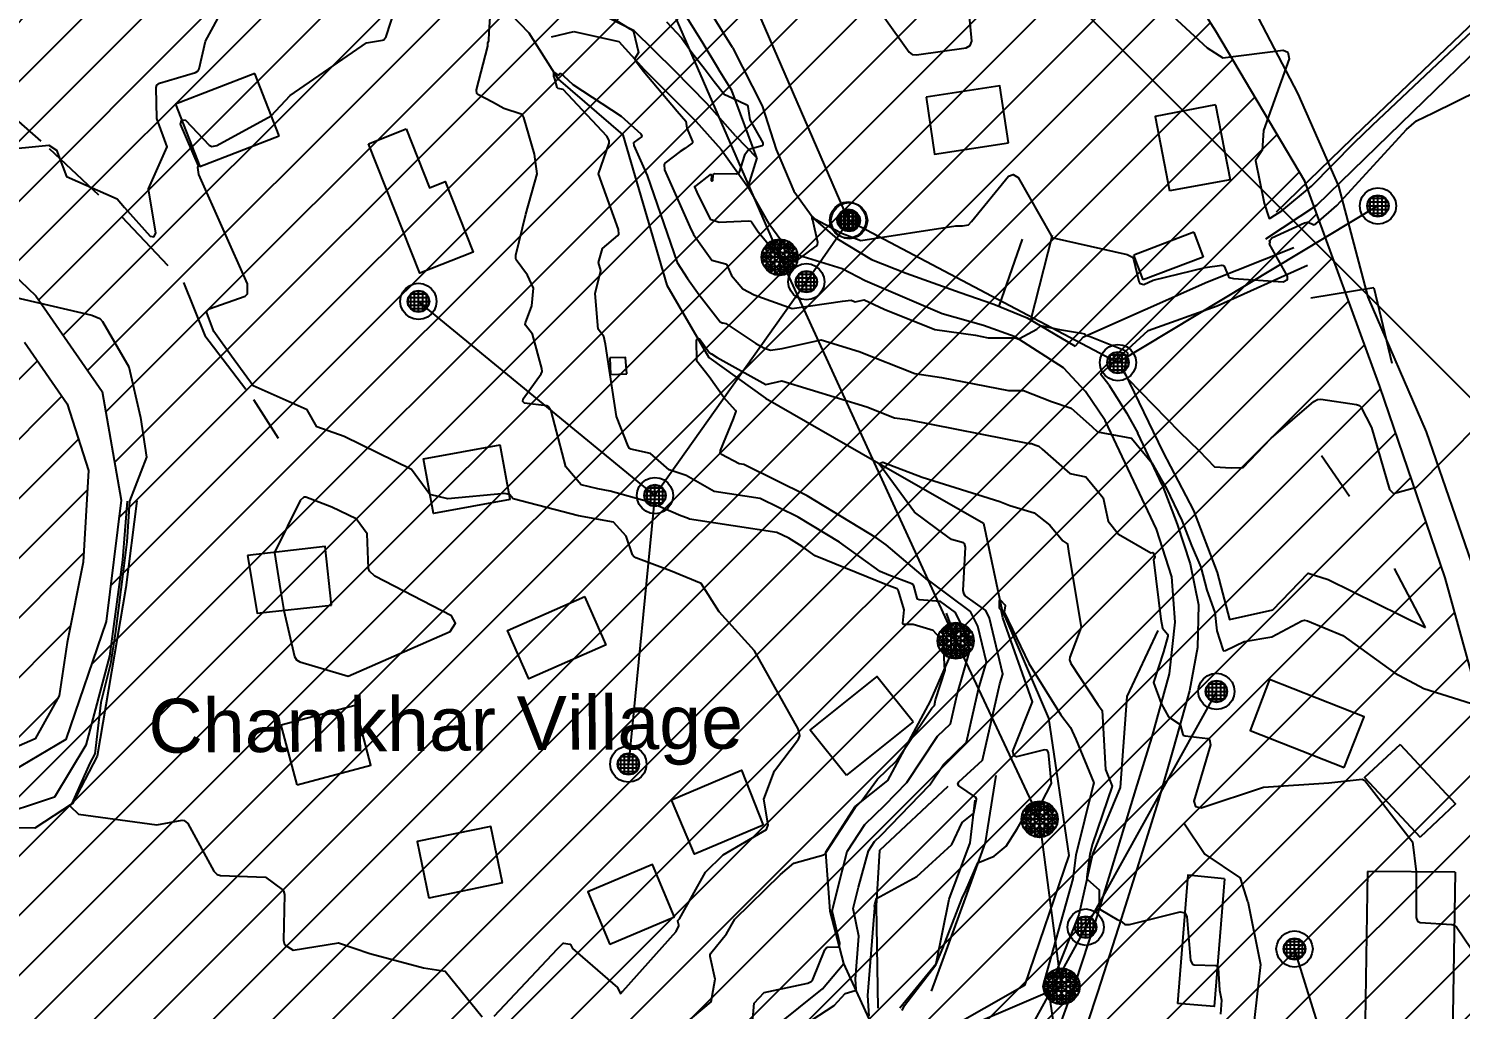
# Model space of a CAD drawing. Extents: x 13365 to 36625, y 86498 to 171760.
# Drawn here: x 14808.6 to 15020.9, y 87528 to 87673.5 of the extents above; entities that cross this region are included whole.
import ezdxf

# ---------------------------------------------------------------- set-up
doc = ezdxf.new("R2010")
doc.units = 0
doc.header["$LTSCALE"] = 5
doc.header["$MEASUREMENT"] = 0
for name, pattern in [('A_CONTINUOUS_LINE', [0]), ('CROSSED_LINE', [0]), ('EASEMENT_2', [5.5, 2, -1.5, 2]), ('KERB', [16, 5, -6, 5])]:
    doc.linetypes.add(name, pattern=pattern)
doc.layers.get('0').update_dxf_attribs({"linetype": 'A_CONTINUOUS_LINE'})
for name, color, linetype in [('Agricultural', 40, 'Continuous'), ('BOUNDARY', 7, 'A_CONTINUOUS_LINE'), ('CONTOUR', 255, 'Continuous'), ('ELECTRIC', 240, 'A_CONTINUOUS_LINE'), ('EXISTING BUILDING', 21, 'A_CONTINUOUS_LINE'), ('EXISTING ROAD', 25, 'A_CONTINUOUS_LINE'), ('RELIEF', 255, 'A_CONTINUOUS_LINE'), ('Residential', 51, 'Continuous'), ('STREAM & RIVER FRONT', 161, 'A_CONTINUOUS_LINE'), ('TELECOM', 94, 'A_CONTINUOUS_LINE'), ('text', 7, 'Continuous')]:
    doc.layers.add(name, color=color, linetype=linetype)

# ---------------------------------------------------------------- blocks, each defined once
blk = doc.blocks.new('S038')
at = {"color": 0}
for p, q in [((-0.5, 0), (0, 0.5)), ((-0.48, -0.13), (0.13, 0.48)), ((0.25, 0.43), (-0.43, -0.25)), ((-0.35, 0.35), (-0.25, 0.43)), ((-0.25, 0.43), (-0.13, 0.48)), ((0.43, -0.25), (-0.25, 0.43)), ((-0.25, 0.43), (-0.25, -0.43)), ((-0.13, 0.48), (0, 0.5)), ((-0.13, -0.48), (-0.13, 0.48)), ((-0.13, 0.48), (0.48, -0.13)), ((0, 0.5), (0.13, 0.48)), ((0.5, 0), (0, 0.5)), ((0, 0.5), (0, -0.5)), ((0.13, 0.48), (0.25, 0.43)), ((0.13, 0.48), (0.13, -0.48)), ((0.25, 0.43), (0.35, 0.35)), ((0.25, -0.43), (0.25, 0.43)), ((-0.5, 0), (-0.48, 0.13)), ((-0.48, -0.13), (-0.5, 0)), ((0, -0.5), (-0.5, 0)), ((-0.5, 0), (0.5, 0)), ((-0.48, 0.13), (-0.43, 0.25)), ((0.13, -0.48), (-0.48, 0.13)), ((-0.48, 0.13), (0.48, 0.13)), ((-0.43, 0.25), (-0.35, 0.35)), ((0.43, 0.25), (-0.43, 0.25)), ((-0.43, 0.25), (0.25, -0.43)), ((-0.35, -0.35), (0.35, 0.35)), ((0.35, -0.35), (-0.35, 0.35)), ((-0.35, 0.35), (0.35, 0.35)), ((-0.35, -0.35), (-0.35, 0.35)), ((-0.25, -0.43), (0.43, 0.25)), ((0.48, 0.13), (-0.13, -0.48)), ((0, -0.5), (0.5, 0)), ((0.35, 0.35), (0.43, 0.25)), ((0.35, 0.35), (0.35, -0.35)), ((0.43, 0.25), (0.48, 0.13)), ((0.48, 0.13), (0.5, 0)), ((0.5, 0), (0.48, -0.13)), ((-0.43, -0.25), (-0.48, -0.13)), ((0.48, -0.13), (-0.48, -0.13)), ((-0.35, -0.35), (-0.43, -0.25)), ((-0.43, -0.25), (0.43, -0.25)), ((-0.25, -0.43), (-0.35, -0.35)), ((0.35, -0.35), (-0.35, -0.35)), ((0.35, -0.35), (0.25, -0.43)), ((0.43, -0.25), (0.35, -0.35)), ((0.48, -0.13), (0.43, -0.25)), ((-0.13, -0.48), (-0.25, -0.43)), ((0, -0.5), (-0.13, -0.48)), ((0.13, -0.48), (0, -0.5)), ((0.25, -0.43), (0.13, -0.48))]:
    blk.add_line(p, q, dxfattribs=at)
blk = doc.blocks.new('S034')
at = {"color": 0}
for p, q in [((-0.35, 0.35), (-0.25, 0.43)), ((-0.25, 0.43), (-0.13, 0.48)), ((-0.13, 0.48), (0, 0.5)), ((0, 0.5), (0.13, 0.48)), ((0.13, 0.48), (0.25, 0.43)), ((0.25, 0.43), (0.35, 0.35)), ((-0.5, 0), (-0.48, 0.13)), ((-0.48, -0.13), (-0.5, 0)), ((-0.48, 0.13), (-0.43, 0.25)), ((-0.43, 0.25), (-0.35, 0.35)), ((-0.3, 0), (-0.28, 0.11)), ((-0.28, -0.11), (-0.3, 0)), ((0.3, 0), (-0.3, 0)), ((-0.28, 0.11), (-0.21, 0.21)), ((-0.28, -0.11), (-0.28, 0.11)), ((-0.28, 0.11), (0.28, 0.11)), ((-0.21, 0.21), (-0.11, 0.28)), ((-0.21, -0.21), (-0.21, 0.21)), ((-0.21, 0.21), (0.21, 0.21)), ((-0.11, 0.28), (0, 0.3)), ((-0.11, -0.28), (-0.11, 0.28)), ((-0.11, 0.28), (0.11, 0.28)), ((0, 0.3), (0.11, 0.28)), ((0, -0.3), (0, 0.3)), ((0.11, 0.28), (0.21, 0.21)), ((0.11, 0.28), (0.11, -0.28)), ((0.21, 0.21), (0.28, 0.11)), ((0.21, 0.21), (0.21, -0.21)), ((0.28, 0.11), (0.3, 0)), ((0.28, 0.11), (0.28, -0.11)), ((0.3, 0), (0.28, -0.11)), ((0.35, 0.35), (0.43, 0.25)), ((0.43, 0.25), (0.48, 0.13)), ((0.48, 0.13), (0.5, 0)), ((0.5, 0), (0.48, -0.13)), ((-0.43, -0.25), (-0.48, -0.13)), ((-0.35, -0.35), (-0.43, -0.25)), ((-0.25, -0.43), (-0.35, -0.35)), ((-0.21, -0.21), (-0.28, -0.11)), ((0.28, -0.11), (-0.28, -0.11)), ((-0.11, -0.28), (-0.21, -0.21)), ((0.21, -0.21), (-0.21, -0.21)), ((0, -0.3), (-0.11, -0.28)), ((0.11, -0.28), (-0.11, -0.28)), ((0.11, -0.28), (0, -0.3)), ((0.21, -0.21), (0.11, -0.28)), ((0.28, -0.11), (0.21, -0.21)), ((0.35, -0.35), (0.25, -0.43)), ((0.43, -0.25), (0.35, -0.35)), ((0.48, -0.13), (0.43, -0.25)), ((-0.13, -0.48), (-0.25, -0.43)), ((0, -0.5), (-0.13, -0.48)), ((0.13, -0.48), (0, -0.5)), ((0.25, -0.43), (0.13, -0.48))]:
    blk.add_line(p, q, dxfattribs=at)

msp = doc.modelspace()

# ---------------------------------------------------------------- hatches: boundary and pattern name
at = {"layer": 'Agricultural', "linetype": 'Continuous'}
h = msp.add_hatch(dxfattribs=at)
h.set_pattern_fill('ANSI31', color=256, scale=50, style=0)
h.paths.add_polyline_path([(14359.56, 87885.11), (14378.03, 87892.33), (14424.57, 87914.89), (14469.43, 87941.03), (14519.91, 87970.91), (14585.33, 87989.58), (14633.94, 88002.66), (14656.16, 88008.87), (14671.65, 88009.67), (14676.81, 88008.08), (14678.8, 88005.7), (14677.61, 88001.73), (14675.62, 87988.64), (14673.63, 87976.74), (14671.25, 87959.68), (14665.3, 87944.21), (14662.52, 87933.1), (14660.13, 87917.63), (14657.76, 87897.71), (14656.17, 87883.03), (14652.99, 87872.72), (14649.02, 87857.64), (14643.46, 87842.17), (14641.47, 87827.76), (14643.46, 87811.49), (14648.62, 87799.99), (14657.36, 87784.91), (14667.31, 87772.86), (14674.06, 87764.53), (14682.8, 87749.85), (14689.55, 87739.54), (14697.89, 87725.65), (14705.45, 87715.23), (14716.97, 87699.76), (14727.69, 87686.27), (14739.21, 87675.56), (14749.93, 87668.02), (14762.64, 87661.28), (14774.2, 87655.17), (14792.07, 87642.87), (14799.61, 87637.71), (14807.95, 87627), (14814.31, 87617.88), (14817.48, 87607.96), (14816.69, 87594.35), (14814.31, 87582.45), (14813.11, 87574.52), (14809.54, 87568.17), (14803.19, 87565.39), (14791.27, 87565.39), (14775.78, 87568.17), (14760.69, 87568.17), (14743.59, 87566.12), (14735.25, 87560.57), (14730.48, 87554.22), (14726.11, 87545.09), (14723.73, 87537.16), (14718.17, 87533.19), (14705.46, 87529.62), (14695.14, 87526.85), (14686, 87522.88), (14671.01, 87520.42), (14661, 87510.86), (14653.18, 87490.88), (14654.05, 87459.61), (14656.22, 87446.57), (14654.92, 87434.84), (14645.35, 87427.89), (14633.17, 87428.33), (14622.51, 87430.95), (14609.52, 87435.18), (14597.37, 87441.39), (14586.35, 87448.73), (14574.76, 87454.1), (14559.62, 87458.31), (14545.27, 87462.29), (14530.53, 87465.08), (14518.18, 87467.47), (14504.23, 87470.25), (14492.67, 87472.24), (14483.11, 87474.23), (14470.76, 87476.22), (14460.8, 87477.02), (14450.84, 87478.21), (14444.46, 87478.21)])
at = {"layer": 'Residential', "linetype": 'Continuous'}
h = msp.add_hatch(dxfattribs=at)
h.set_pattern_fill('ANSI31', color=256, scale=50, style=0)
edge = h.paths.add_edge_path()
edge.add_line((15022.91, 87431.89), (15035.79, 87436.34))
edge.add_line((15035.79, 87436.34), (15043.22, 87441.78))
edge.add_line((15043.22, 87441.78), (15043.71, 87449.7))
edge.add_line((15043.71, 87449.7), (15034.8, 87456.13))
edge.add_line((15034.8, 87456.13), (15028.36, 87467.02))
edge.add_line((15028.36, 87467.02), (15025.88, 87484.84))
edge.add_line((15025.88, 87484.84), (15029.78, 87504.69))
edge.add_line((15029.78, 87504.69), (15031.86, 87519.92))
edge.add_line((15031.86, 87519.92), (15031.16, 87537.23))
edge.add_line((15031.16, 87537.23), (15027.68, 87559.49))
edge.add_line((15027.68, 87559.49), (15018.67, 87592.03))
edge.add_line((15018.67, 87592.03), (15008.97, 87620.42))
edge.add_line((15008.97, 87620.42), (14997.88, 87650.88))
edge.add_line((14997.88, 87650.88), (14984.66, 87673.16))
edge.add_line((14984.66, 87673.16), (14971.49, 87693.93))
edge.add_line((14971.49, 87693.93), (14960.4, 87712.1))
edge.add_line((14960.4, 87712.1), (14952.09, 87729.41))
edge.add_line((14952.09, 87729.41), (14943.78, 87752.41))
edge.add_line((14943.78, 87752.41), (14938.93, 87775.26))
edge.add_line((14938.93, 87775.26), (14935.46, 87794.65))
edge.add_line((14935.46, 87794.65), (14936.85, 87816.11))
edge.add_line((14936.85, 87816.11), (14940.29, 87832.21))
edge.add_line((14940.29, 87832.21), (14939.59, 87847.44))
edge.add_line((14939.59, 87847.44), (14934.74, 87861.98))
edge.add_line((14934.74, 87861.98), (14931.28, 87878.6))
edge.add_line((14931.28, 87878.6), (14927.81, 87895.91))
edge.add_line((14927.81, 87895.91), (14925.73, 87913.22))
edge.add_line((14925.73, 87913.22), (14919.5, 87926.37))
edge.add_line((14919.5, 87926.37), (14909.1, 87938.83))
edge.add_line((14909.1, 87938.83), (14899.4, 87950.61))
edge.add_line((14899.4, 87950.61), (14891.08, 87960.99))
edge.add_line((14891.08, 87960.99), (14880.68, 87969.99))
edge.add_line((14880.68, 87969.99), (14869.59, 87977.61))
edge.add_line((14869.59, 87977.61), (14863.35, 87986.61))
edge.add_line((14863.35, 87986.61), (14856.42, 87994.92))
edge.add_line((14856.42, 87994.92), (14849.47, 87997.81))
edge.add_line((14849.47, 87997.81), (14841.46, 88000.48))
edge.add_line((14841.46, 88000.48), (14833, 88001.37))
edge.add_line((14833, 88001.37), (14824.1, 87998.7))
edge.add_line((14824.1, 87998.7), (14816.08, 87993.81))
edge.add_line((14816.08, 87993.81), (14804.96, 87987.73))
edge.add_line((14804.96, 87987.73), (14799.16, 87981.8))
edge.add_line((14799.16, 87981.8), (14791.69, 87973.99))
edge.add_line((14791.69, 87973.99), (14783.13, 87967.57))
edge.add_line((14783.13, 87967.57), (14772.03, 87962.69))
edge.add_line((14772.03, 87962.69), (14765.15, 87960.73))
edge.add_line((14765.15, 87960.73), (14752.37, 87959.75))
edge.add_line((14752.37, 87959.75), (14742.54, 87960.24))
edge.add_line((14742.54, 87960.24), (14732.22, 87962.69))
edge.add_line((14732.22, 87962.69), (14725.34, 87969.57))
edge.add_line((14725.34, 87969.57), (14716.5, 87975.95))
edge.add_line((14716.5, 87975.95), (14711.58, 87986.26))
edge.add_line((14711.58, 87986.26), (14709.62, 88000.01))
edge.add_line((14709.62, 88000.01), (14703.23, 88015.23))
edge.add_line((14703.23, 88015.23), (14691.92, 88017.68))
edge.add_line((14691.92, 88017.68), (14683.08, 88013.27))
edge.add_line((14683.08, 88013.27), (14681.6, 87999.52))
edge.add_line((14681.6, 87999.52), (14680.13, 87986.26))
edge.add_line((14680.13, 87986.26), (14677.18, 87969.08))
edge.add_line((14677.18, 87969.08), (14673.25, 87954.35))
edge.add_line((14673.25, 87954.35), (14669.31, 87943.55))
edge.add_line((14669.31, 87943.55), (14666.86, 87933.24))
edge.add_line((14666.86, 87933.24), (14665.38, 87921.45))
edge.add_line((14665.38, 87921.45), (14664.89, 87908.69))
edge.add_line((14664.89, 87908.69), (14663.42, 87896.41))
edge.add_line((14663.42, 87896.41), (14660.47, 87880.21))
edge.add_line((14660.47, 87880.21), (14657.03, 87864.99))
edge.add_line((14657.03, 87864.99), (14654.06, 87851.56))
edge.add_line((14654.06, 87851.56), (14648.81, 87832.93))
edge.add_line((14648.81, 87832.93), (14649.36, 87814.9))
edge.add_line((14649.36, 87814.9), (14657.01, 87798.51))
edge.add_line((14657.01, 87798.51), (14667.4, 87784.86))
edge.add_line((14667.4, 87784.86), (14676.15, 87772.84))
edge.add_line((14676.15, 87772.84), (14685.45, 87756.45))
edge.add_line((14685.45, 87756.45), (14695.29, 87742.79))
edge.add_line((14695.29, 87742.79), (14710.06, 87719.85))
edge.add_line((14710.06, 87719.85), (14724.35, 87700))
edge.add_line((14724.35, 87700), (14734.2, 87685.25))
edge.add_line((14734.2, 87685.25), (14747.87, 87673.78))
edge.add_line((14747.87, 87673.78), (14760.44, 87666.68))
edge.add_line((14760.44, 87666.68), (14772.47, 87660.12))
edge.add_line((14772.47, 87660.12), (14785.05, 87651.93))
edge.add_line((14785.05, 87651.93), (14798.18, 87644.83))
edge.add_line((14798.18, 87644.83), (14809.66, 87633.9))
edge.add_line((14809.66, 87633.9), (14819.5, 87619.7))
edge.add_line((14819.5, 87619.7), (14822.29, 87603.57))
edge.add_line((14822.29, 87603.57), (14820.1, 87585.55))
edge.add_line((14820.1, 87585.55), (14814.09, 87568.07))
edge.add_line((14814.09, 87568.07), (14802.05, 87560.96))
edge.add_line((14802.05, 87560.96), (14784.56, 87562.06))
edge.add_line((14784.56, 87562.06), (14770.34, 87563.7))
edge.add_line((14770.34, 87563.7), (14755.57, 87564.79))
edge.add_line((14755.57, 87564.79), (14744.09, 87561.51))
edge.add_line((14744.09, 87561.51), (14735.34, 87554.95))
edge.add_line((14735.34, 87554.95), (14730.14, 87544.31))
edge.add_line((14730.14, 87544.31), (14724.93, 87533.02))
edge.add_line((14724.93, 87533.02), (14712.32, 87529.11))
edge.add_line((14712.32, 87529.11), (14697.53, 87523.46))
edge.add_line((14697.53, 87523.46), (14685.79, 87518.25))
edge.add_line((14685.79, 87518.25), (14675.35, 87516.08))
edge.add_line((14675.35, 87516.08), (14667.09, 87510.86))
edge.add_line((14667.09, 87510.86), (14661.44, 87499.57))
edge.add_line((14661.44, 87499.57), (14657.96, 87490.88))
edge.add_line((14657.96, 87490.88), (14657.96, 87477.85))
edge.add_line((14657.96, 87477.85), (14659.26, 87463.95))
edge.add_line((14659.26, 87463.95), (14662.74, 87453.52))
edge.add_line((14662.74, 87453.52), (14667.96, 87450.05))
edge.add_line((14667.96, 87450.05), (14677.09, 87451.35))
edge.add_line((14677.09, 87451.35), (14688.83, 87455.26))
edge.add_line((14688.83, 87455.26), (14700.14, 87459.61))
edge.add_line((14700.14, 87459.61), (14709.27, 87459.61))
edge.add_line((14709.27, 87459.61), (14721.88, 87459.61))
edge.add_line((14721.88, 87459.61), (14733.62, 87459.61))
edge.add_line((14733.62, 87459.61), (14746.67, 87457))
edge.add_line((14746.67, 87457), (14755.37, 87456.56))
edge.add_line((14755.37, 87456.56), (14767.11, 87456.13))
edge.add_line((14767.11, 87456.13), (14784.93, 87455.26))
edge.add_line((14784.93, 87455.26), (14800.59, 87454.39))
edge.add_line((14800.59, 87454.39), (14815.52, 87454.02))
edge.add_line((14815.52, 87454.02), (14832.48, 87455.32))
edge.add_line((14832.48, 87455.32), (14853.35, 87457.49))
edge.add_line((14853.35, 87457.49), (14872.05, 87463.58))
edge.add_line((14872.05, 87463.58), (14896.84, 87466.62))
edge.add_line((14896.84, 87466.62), (14909.01, 87476.61))
edge.add_line((14909.01, 87476.61), (14917.71, 87485.73))
edge.add_line((14917.71, 87485.73), (14923.8, 87498.33))
edge.add_line((14923.8, 87498.33), (14936.41, 87500.07))
edge.add_line((14936.41, 87500.07), (14950.76, 87491.81))
edge.add_line((14950.76, 87491.81), (14962.06, 87474.44))
edge.add_line((14962.06, 87474.44), (14980.32, 87461.84))
edge.add_line((14980.32, 87461.84), (14988.23, 87450.69))
edge.add_line((14988.23, 87450.69), (14999.13, 87438.32))
edge.add_line((14999.13, 87438.32), (15010.52, 87431.89))

# ---------------------------------------------------------------- linework, layer by layer
at = {"layer": 'Agricultural', "linetype": 'Continuous'}
for points in [[(15132.41, 87475.39), (15113.08, 87465.74), (15094.64, 87458.31), (15078.64, 87457.64), (15056.97, 87458.31), (15042.98, 87459.97), (15033.31, 87463.63), (15030.64, 87472.29), (15029.64, 87484.94), (15032.98, 87502.92), (15035.98, 87521.9), (15034.95, 87543.02), (15032.29, 87561.67), (15025.95, 87584.64), (15015.92, 87613.72), (15007.26, 87633.69), (15002.9, 87650.17), (14996.9, 87663.83), (14989.24, 87678.48)], [(14807.95, 87627), (14814.31, 87617.88), (14817.48, 87607.96), (14816.69, 87594.35), (14814.31, 87582.45), (14813.11, 87574.52), (14809.54, 87568.17), (14803.19, 87565.39)]]:
    msp.add_lwpolyline(points, dxfattribs=at)
at = {"layer": 'BOUNDARY', "color": 12, "linetype": 'CROSSED_LINE'}
msp.add_line((15015.76, 87584.67), (15011.16, 87593.44), dxfattribs=at)
at = {"layer": 'CONTOUR', "color": 33, "linetype": 'A_CONTINUOUS_LINE'}
for points in [[(14804.04, 87655.47), (14811.57, 87656.23), (14812.73, 87655.48), (14814.21, 87651.57), (14821.69, 87648.28), (14822.79, 87646.97), (14826.59, 87642.71), (14827.13, 87642.62), (14827.43, 87643.17), (14826.35, 87649.77), (14829.14, 87655.99), (14827.6, 87660.19), (14827.5, 87664.79), (14827.62, 87665.15), (14828.01, 87665.44), (14833.31, 87667), (14833.71, 87667.26), (14833.87, 87667.56), (14834.82, 87671.66), (14840.25, 87681.72)], [(14877.61, 87527.02), (14887.02, 87536.98), (14887.8, 87537.77), (14887.88, 87537.82), (14887.95, 87537.82), (14888.84, 87537.72), (14888.91, 87537.69), (14888.95, 87537.65), (14889.25, 87537.07), (14895.9, 87531.28), (14896.33, 87530.44), (14896.41, 87530.4), (14896.43, 87530.41), (14896.62, 87530.67), (14896.69, 87530.73), (14904.6, 87539.59), (14905.04, 87540.43), (14905.04, 87540.49), (14904.88, 87541.11), (14904.88, 87541.17), (14904.89, 87541.19), (14905.11, 87541.46), (14908.99, 87548.37), (14911.6, 87550.93), (14918.01, 87554.73), (14918.25, 87555.39), (14917.65, 87559.19), (14919.2, 87563.41), (14922.79, 87568.13), (14922.96, 87568.58), (14922.73, 87569.63), (14916.22, 87581.23), (14910.98, 87587), (14908.34, 87591.18), (14903.77, 87593.08), (14898.66, 87595.01), (14898.3, 87595.25), (14898.17, 87595.45), (14897.2, 87598.24), (14895.33, 87600.3), (14890.15, 87601.24), (14880.46, 87603.74), (14879.92, 87604.39), (14879.87, 87604.43), (14879.2, 87604.54), (14870.76, 87603.77), (14868.11, 87604.41), (14865.38, 87608.12), (14855.39, 87613.02), (14851.32, 87614.45), (14849.87, 87616.97), (14841.87, 87620.53), (14838.67, 87624.91), (14836.07, 87628.61), (14835, 87631.34), (14835.01, 87631.58), (14835.37, 87631.94), (14840.69, 87633.83), (14841.05, 87634.19), (14841.05, 87635.68), (14833.81, 87651.89), (14833.7, 87652.93), (14833.8, 87653.16), (14831.09, 87659.35), (14831.29, 87659.98), (14831.83, 87659.95), (14835.34, 87656.24), (14835.75, 87656.05), (14836.49, 87656.18), (14844.57, 87660.58), (14847.35, 87663.62), (14858.7, 87671.43), (14861.08, 87671.79), (14861.26, 87671.87), (14861.61, 87672.36), (14863.72, 87678.93)], [(14935.31, 87675.44), (14939.19, 87670.01), (14939.62, 87669.68), (14940.27, 87669.61), (14947.66, 87670.69), (14948.25, 87671.03), (14948.46, 87671.66), (14947.76, 87679.12)], [(14893.76, 87675.95), (14897.74, 87673.5), (14898.3, 87673.1), (14899.03, 87669.96), (14898.51, 87669.08), (14898.49, 87668.99), (14898.55, 87668.85), (14899.72, 87667.28), (14904.78, 87661.26), (14906.06, 87659.8), (14906.2, 87658.76), (14907.05, 87656.78), (14907.06, 87656.6), (14907, 87656.51), (14905.92, 87655.76), (14905.24, 87655.3), (14902.96, 87653.55), (14902.83, 87653.35), (14902.89, 87652.59), (14906.63, 87644.14), (14907.19, 87642.98), (14909.92, 87639.17), (14911.93, 87638.65), (14912.08, 87638.57), (14912.16, 87638.46), (14912.84, 87636.88), (14914.49, 87634.92), (14916.2, 87634.02), (14921.84, 87632.01), (14929.27, 87633.11), (14930.56, 87633.25), (14931.19, 87632.98), (14932.5, 87633.3), (14935.46, 87631.89), (14943.01, 87628.88), (14949.02, 87628.03), (14950.9, 87627.66), (14954.94, 87627.67), (14955.32, 87627.51), (14955.35, 87627.51), (14955.57, 87627.57), (14958.14, 87628.93), (14958.61, 87629.4), (14958.66, 87629.43), (14958.87, 87629.43), (14961.47, 87628.86), (14964.76, 87628.33), (14965.21, 87628.23), (14965.25, 87628.21), (14965.25, 87628.2), (14965.29, 87628.06), (14965.29, 87628.05), (14965.34, 87628.02), (14966.02, 87627.83), (14971.2, 87625.76), (14971.54, 87625.44), (14971.57, 87625.23), (14971.02, 87622.66), (14970.96, 87622.54), (14970.96, 87622.52), (14970.97, 87622.52), (14971.05, 87622.49), (14971.11, 87622.42), (14971.55, 87621.63), (14979.29, 87613.72), (14982.19, 87610.88), (14984.49, 87608.5), (14986.95, 87608.38), (14988.74, 87608.42), (14992.87, 87612.77), (14999.18, 87618.2), (14999.76, 87618.5), (15000.23, 87618.53), (15005.54, 87617.76), (15005.97, 87617.59), (15006.16, 87617.39), (15007.75, 87614.33), (15010.4, 87605.14), (15011.02, 87604.57), (15014.42, 87605.51), (15028.42, 87619.63)], [(14977.66, 87675.98), (14983.37, 87670.65), (14985.7, 87669.17), (14994.63, 87670.32), (14995.36, 87670.01), (14995.54, 87669.04), (14991.72, 87658.4), (14991.54, 87655.43), (14990.54, 87653.94), (14991.84, 87647.61), (14992.51, 87645.5), (14992.64, 87645.37), (14992.72, 87645.38), (14993.44, 87645.85), (14994.45, 87646.49), (14998.83, 87650.15), (15005.18, 87656.56), (15007.88, 87659.22), (15021.9, 87672.4), (15024.65, 87674.95)], [(14904.3, 87524.49), (14909.81, 87529.16), (14910.42, 87532.51), (14909.65, 87535.85), (14909.65, 87536.12), (14909.78, 87536.38), (14912.08, 87539.21), (14913.3, 87541.39), (14920.09, 87548.05), (14922.06, 87549.7), (14926.51, 87550.96), (14926.83, 87551.15), (14926.83, 87551.16), (14926.86, 87551.27), (14926.87, 87551.32), (14931.21, 87558), (14932.08, 87558.84), (14934.46, 87562.17), (14937.27, 87564.84), (14938.73, 87567.01), (14942.54, 87572.73), (14942.92, 87573.1), (14943.11, 87573.95), (14944.5, 87578.35), (14944.5, 87578.72), (14944.5, 87578.72), (14944.44, 87578.77), (14944.31, 87582.5), (14942.74, 87584.22), (14939.79, 87585.1), (14938.38, 87585.12), (14938.27, 87585.17), (14938.22, 87585.32), (14938.42, 87587.29), (14937.62, 87590.12), (14937.5, 87590.32), (14937.39, 87590.4), (14935.82, 87591), (14925.23, 87595.31), (14923.31, 87596.71), (14921.34, 87597.91), (14919.54, 87598.79), (14906.59, 87600.74), (14906.31, 87600.9), (14905.34, 87601.23), (14900.5, 87603.34), (14894.84, 87604.9), (14893.01, 87605.23), (14890.55, 87605.86), (14888.27, 87608.5), (14886.08, 87616.82), (14885.71, 87617.41), (14885.45, 87617.55), (14882.12, 87617.98), (14881.87, 87618.18), (14881.91, 87618.61), (14884.6, 87622.31), (14884.74, 87622.67), (14884.72, 87623.09), (14883.32, 87628.18), (14882.28, 87629.55), (14882.23, 87629.68), (14882.26, 87629.89), (14883.23, 87632.39), (14883.45, 87635.03), (14882.55, 87636.95), (14880.91, 87639.23), (14880.82, 87639.44), (14880.83, 87639.93), (14882.34, 87646.01), (14883.99, 87652), (14883.6, 87654.9), (14882.05, 87660.34), (14881.82, 87660.73), (14881.64, 87660.84), (14879.06, 87661.65), (14877.4, 87662.62), (14875.2, 87663.75), (14875.07, 87663.89), (14875.01, 87664.44), (14876.68, 87670.9), (14876.67, 87671.35), (14876.83, 87671.69), (14876.91, 87672.99), (14877.04, 87675.24)], [(14903.18, 87674.52), (14905.43, 87672.15), (14906.93, 87670), (14908.94, 87667.45), (14910.28, 87665.7), (14911.78, 87663.75), (14912.18, 87663.6), (14915.02, 87662.26), (14915.21, 87662.1), (14915.27, 87661.95), (14915.53, 87660.01), (14917.49, 87656.58), (14917.5, 87656.25), (14917.37, 87656.13), (14915.38, 87655.59), (14914.78, 87654.77), (14913.98, 87652.21), (14913.85, 87652.03), (14913.58, 87651.94), (14910.37, 87652), (14910.1, 87651.89), (14910.06, 87651.82), (14910, 87650.93), (14909.93, 87650.87), (14909.86, 87650.94), (14909.91, 87651.76), (14909.87, 87651.83), (14909.64, 87651.81), (14907.58, 87650.27), (14907.37, 87650.11), (14907.36, 87650.1), (14907.36, 87650.03), (14907.7, 87649.26), (14909.6, 87645.35), (14909.67, 87645.25), (14909.81, 87645.21), (14911.01, 87644.82), (14915.36, 87645.03), (14915.7, 87644.95), (14915.81, 87644.86), (14916.77, 87643.37), (14919.85, 87639.71), (14919.96, 87639.61), (14919.96, 87639.6), (14919.96, 87639.6), (14919.97, 87639.6), (14920.01, 87639.58), (14922.07, 87639), (14922.24, 87638.99), (14922.52, 87639.12), (14925.41, 87641.25), (14925.6, 87641.5), (14925.62, 87641.78), (14924.9, 87645.11), (14924.81, 87645.3), (14924.79, 87645.63), (14924.81, 87645.66), (14924.85, 87645.65), (14925.19, 87645.32), (14928.98, 87643.26), (14929.04, 87643.25), (14931.99, 87642.08), (14946.11, 87644.26), (14947.11, 87644.26), (14947.96, 87644.42), (14948.45, 87644.89), (14953.9, 87651.61), (14954.6, 87651.89), (14955.33, 87651.44), (14960.22, 87642.85), (14960.3, 87642.52), (14960.32, 87642.5), (14960.32, 87642.5), (14960.34, 87642.51), (14960.55, 87642.48), (14971.51, 87640.03), (14972.3, 87639.6), (14972.45, 87639.34), (14973.23, 87635.99), (14973.38, 87635.73), (14973.42, 87635.71), (14973.97, 87635.56), (14975.38, 87636.18), (14983.07, 87638.06), (14985.57, 87638.41), (14985.77, 87638.38), (14985.88, 87638.27), (14986.56, 87636.73), (14986.65, 87636.62), (14987.27, 87636.43), (14994.65, 87635.98), (14995.28, 87636.31), (14995.31, 87636.8), (14992.62, 87641.53), (14992.74, 87641.86), (14992.64, 87642.09), (14992.65, 87642.11), (14992.98, 87642.46), (14997.82, 87644.72), (14998.27, 87644.83), (14998.34, 87644.81), (14999.1, 87644.44), (14999.17, 87644.42), (14999.48, 87644.56), (15002.63, 87647.27), (15012.92, 87658.58), (15014.45, 87659.83), (15016.9, 87661.03), (15030.36, 87667.66)], [(14803.69, 87634.32), (14817.98, 87631.02), (14819.13, 87630.52), (14819.55, 87630.07), (14823.46, 87623.34), (14825.15, 87615.82), (14826.04, 87609.94), (14823.55, 87603.42), (14823.15, 87597.39), (14822.65, 87593.44), (14821.46, 87584.06), (14820.74, 87579.3), (14819.28, 87573.54), (14818.42, 87565.93), (14817.68, 87564.56), (14815.01, 87558.58), (14814.72, 87558.34), (14814.71, 87558.31), (14814.76, 87558.18), (14815.98, 87556.99), (14827.61, 87555.42), (14831.37, 87556.09), (14831.67, 87556.05), (14832.2, 87555.58), (14836.05, 87548.53), (14836.54, 87548.04), (14837.05, 87547.89), (14843.69, 87547.63), (14846.21, 87545.8), (14846.37, 87545.61), (14846.51, 87545.04), (14846.38, 87538.23), (14846.53, 87537.66), (14846.61, 87537.57), (14847.82, 87536.79), (14854.53, 87537.91), (14859.21, 87536.31), (14867.15, 87534.19), (14870.37, 87533.7), (14875.87, 87526.92)], [(14923.65, 87525.72), (14928.08, 87528.61), (14929.67, 87530.38), (14931.19, 87530.8), (14931.29, 87530.88), (14931.33, 87531), (14931.24, 87532.51), (14931.74, 87538.86), (14930.9, 87542.99), (14931.68, 87546.14), (14933.14, 87551.54), (14934.03, 87552.91), (14935.04, 87553.89), (14942.25, 87561.34), (14944.26, 87564.35), (14947.68, 87567.68), (14949.47, 87575.54), (14950.63, 87579.52), (14949.36, 87584.87), (14948.28, 87587.04), (14942.25, 87591.55), (14942.15, 87591.56), (14942.14, 87591.56), (14942.14, 87591.57), (14942.12, 87591.63), (14942.12, 87591.63), (14942.11, 87591.64), (14941.96, 87591.69), (14935.75, 87596.94), (14934.39, 87597.92), (14924.07, 87604.21), (14914.65, 87608.85), (14913.96, 87608.95), (14911.33, 87610.35), (14911.17, 87610.54), (14911.18, 87610.95), (14913.11, 87615.61), (14913.49, 87616.61), (14913.5, 87616.7), (14913.41, 87616.88), (14911.69, 87618.78), (14909.52, 87621.84), (14907.71, 87624.2), (14907.64, 87627.35), (14907.82, 87627.59), (14908.07, 87627.52), (14909.56, 87625.4), (14909.77, 87625.29), (14909.77, 87625.29), (14909.78, 87625.29), (14909.78, 87625.29), (14909.86, 87625.27), (14910.7, 87624.73), (14917.91, 87620.74), (14920.31, 87621.26), (14932.92, 87617.42), (14936.99, 87615.8), (14938.95, 87615.53), (14956.97, 87611.99), (14957.31, 87611.99), (14957.97, 87611.73), (14958.43, 87611.57), (14958.91, 87611.14), (14963, 87607.5), (14965.37, 87607.05), (14967.95, 87603.93), (14968.69, 87600.45), (14970.24, 87598.54), (14975, 87595.73), (14975.3, 87595.78), (14975.33, 87595.78), (14975.36, 87595.74), (14975.61, 87595.18), (14975.63, 87595.13), (14975.62, 87595.1), (14975.42, 87594.77), (14976.5, 87585.93), (14976.77, 87584.59), (14977.51, 87583.69), (14977.55, 87583.6), (14977.55, 87583.41), (14976.91, 87581.08), (14975.4, 87576.51), (14976.58, 87573.38), (14977.66, 87571.43), (14979.37, 87570.28), (14979.77, 87568.82), (14979.83, 87568.71), (14980.1, 87568.58), (14983.48, 87568.21), (14983.74, 87568.05), (14983.89, 87567.27), (14981.39, 87558.92), (14981.64, 87558.12), (14982.48, 87557.91), (14991.73, 87560.99), (15001.43, 87561.61), (15006.36, 87562.16), (15006.74, 87562), (15013.85, 87552.86), (15014.38, 87548.42), (15014.36, 87541.65), (15014.57, 87541.12), (15014.95, 87540.93), (15019.65, 87540.63), (15020.03, 87540.5), (15020.39, 87540.18), (15023.51, 87535.55)], [(14933.25, 87526.99), (14933.07, 87530.09), (14934.1, 87543.07), (14934.04, 87543.36), (14934.09, 87543.58), (14934.34, 87544.49), (14940.32, 87547.72), (14945.5, 87552.48), (14947.04, 87555.75), (14948.77, 87557.15), (14949.07, 87558.71), (14949.18, 87559.23), (14949.17, 87559.27), (14949.02, 87559.48), (14946.53, 87561.17), (14946.4, 87561.41), (14946.55, 87561.79), (14950.06, 87564.97), (14952.65, 87576.33), (14953.07, 87577.77), (14951.09, 87586.08), (14950.54, 87587.19), (14947.51, 87589.37), (14947.32, 87589.6), (14947.19, 87590.14), (14947.56, 87596.6), (14947.38, 87597.15), (14947.26, 87597.23), (14945.47, 87597.74), (14943.22, 87599.37), (14939.96, 87601.77), (14934.85, 87608.82), (14934.74, 87609), (14934.75, 87609.02), (14935.3, 87609.18), (14941.1, 87606.96), (14952.61, 87603.36), (14954.11, 87602.77), (14957.71, 87601.69), (14960.06, 87599.85), (14961.95, 87597.52), (14962.59, 87597.16), (14962.63, 87597.12), (14962.67, 87597.02), (14962.84, 87595.67), (14964.68, 87584.74), (14963.03, 87580.28), (14962.98, 87579.9), (14963.17, 87579.35), (14967.15, 87573.23), (14967.81, 87572.37), (14968.28, 87563.59), (14969.31, 87561.13), (14966.37, 87552.59), (14965.98, 87551.04), (14965.52, 87547.7), (14965.55, 87547.44), (14965.65, 87547.28), (14967.34, 87545.75), (14967.38, 87543.17), (14967.44, 87542.97), (14967.6, 87542.81), (14970.02, 87541.37), (14970.54, 87541.16), (14971.12, 87540.66), (14971.17, 87540.63), (14971.84, 87540.61), (14979.36, 87542.47), (14980.05, 87542.32), (14980.37, 87541.8), (14980.91, 87535.26), (14981.19, 87534.74), (14981.45, 87534.62), (14984.65, 87534.54), (14984.91, 87534.42), (14985.02, 87534.17), (14985.22, 87530.89), (14985.49, 87529.4), (14985.36, 87527.33)], [(14857.17, 87600.78), (14853.57, 87602.54), (14849.72, 87604.02), (14849.38, 87604.01), (14848.85, 87603.54), (14845.06, 87595.82), (14845.93, 87590.16), (14846.43, 87587.22), (14848.03, 87580.38), (14848.31, 87579.88), (14848.81, 87579.57), (14855.99, 87577.46), (14871.08, 87584.09), (14871.89, 87585.33), (14871.3, 87586.43), (14859.92, 87592.27), (14859.13, 87593.05), (14859.01, 87593.44), (14858.79, 87598.57), (14857.17, 87600.78)], [(14938.15, 87527.86), (14938.49, 87528.62), (14943.14, 87534.62), (14944.17, 87537.09), (14947.02, 87544.51), (14947.57, 87545.66), (14949.35, 87549.76), (14951.78, 87550.74), (14953.57, 87552.21), (14955.18, 87554.8), (14956.91, 87557.84), (14958.83, 87558.68), (14960.28, 87561.51), (14959.83, 87566.13), (14959.63, 87566.46), (14959.25, 87566.55), (14955.09, 87565.48), (14954.7, 87565.62), (14954.57, 87566.31), (14957.49, 87573.64), (14953.09, 87586.13), (14952.82, 87587.28), (14952.79, 87587.34), (14952.63, 87587.46), (14952.62, 87587.47), (14952.6, 87587.56), (14952.57, 87588.63), (14952.63, 87588.72), (14952.72, 87588.71), (14953.36, 87588.03), (14953.4, 87587.96), (14953.41, 87587.89), (14953.28, 87586.94), (14956.92, 87579.33), (14961.68, 87571.71), (14963.12, 87569.84), (14963.9, 87568.1), (14966.59, 87561.61), (14966.49, 87561.3), (14963.88, 87550.91), (14963.45, 87547.38), (14960.6, 87537.16), (14959.32, 87532.55), (14959.77, 87531.47), (14960.49, 87526.46)]]:
    msp.add_lwpolyline(points, dxfattribs=at)
at = {"layer": 'CONTOUR', "color": 252, "linetype": 'A_CONTINUOUS_LINE'}
msp.add_lwpolyline([(14915.89, 87525.5), (14916.17, 87528.96), (14917.69, 87530.54), (14924.16, 87531.92), (14924.63, 87532.15), (14924.88, 87532.47), (14926.68, 87536.87), (14926.94, 87537.19), (14927.07, 87537.24), (14928.7, 87537.31), (14928.83, 87537.38), (14928.92, 87537.8), (14927.75, 87542.62), (14929.27, 87548.71), (14930.01, 87551.43), (14932.62, 87555.45), (14935.59, 87558.33), (14938.83, 87561.68), (14943.4, 87568.54), (14945.3, 87570.39), (14946.29, 87574.74), (14948.2, 87581.28), (14947.63, 87583.66), (14946.03, 87586.89), (14943.81, 87588.54), (14940.67, 87588.8), (14940.44, 87588.9), (14940.35, 87589.04), (14939.89, 87590.84), (14939.81, 87590.98), (14939.57, 87591.14), (14936.16, 87592.44), (14934.86, 87592.97), (14928.85, 87597.31), (14922.7, 87601.06), (14917.1, 87603.82), (14910.28, 87604.85), (14906.09, 87607.23), (14903.57, 87608.07), (14900.82, 87610.51), (14897.92, 87611.14), (14897.71, 87611.25), (14897.49, 87611.56), (14895.77, 87615.98), (14894.13, 87626.7), (14893.91, 87627.83), (14893.06, 87628.92), (14892.6, 87634.23), (14893.47, 87637.66), (14893.08, 87638.84), (14893.69, 87640.89), (14895.98, 87642.81), (14896.11, 87643.02), (14896.09, 87643.73), (14893.11, 87651.99), (14894.69, 87656.53), (14894.71, 87656.91), (14894.36, 87657.59), (14887.87, 87664.49), (14887.1, 87664.66), (14887.05, 87664.69), (14886.99, 87664.78), (14886.64, 87666.05), (14886.48, 87666.46), (14886.5, 87666.97), (14886.52, 87667.01), (14886.58, 87667.01), (14887.1, 87666.64), (14887.15, 87666.63), (14887.17, 87666.64), (14887.38, 87666.85), (14887.4, 87666.86), (14887.45, 87666.84), (14887.9, 87666.51), (14889.31, 87665.24), (14896.45, 87660.52), (14899.39, 87657.89), (14899.52, 87657.58), (14899.46, 87657.47), (14898.37, 87656.7), (14898.31, 87656.6), (14898.34, 87656.2), (14900.31, 87651.74), (14904.76, 87638.83), (14906.29, 87636.46), (14908.02, 87634.01), (14911.14, 87630), (14911.55, 87629.83), (14911.55, 87629.83), (14911.56, 87629.86), (14911.56, 87629.86), (14912.01, 87629.79), (14916.44, 87626.81), (14917.72, 87626.14), (14918.59, 87625.83), (14920.36, 87626.09), (14926.13, 87627.34), (14931.78, 87625.62), (14940, 87622.34), (14943.99, 87621.78), (14953.93, 87619.82), (14956.12, 87619.83), (14960.28, 87618.22), (14963.22, 87617.21), (14966.25, 87614.47), (14967.13, 87613.68), (14972.18, 87612.74), (14975.18, 87609.11), (14976.73, 87606.39), (14977.3, 87605.39), (14979.61, 87600.56), (14981.04, 87596.83), (14982.42, 87593.61), (14983.34, 87590.23), (14984.52, 87586.88), (14984.79, 87584.19), (14985.69, 87581.41), (14985.86, 87581.23), (14986.12, 87581.24), (14988.87, 87582.6), (14992.95, 87583.3), (14997.41, 87585.66), (14997.8, 87585.76), (14998.24, 87585.68), (15003.5, 87583.51), (15011.15, 87577.93), (15015.54, 87575.63), (15031.4, 87570.63)], dxfattribs=at)
at = {"layer": 'ELECTRIC', "linetype": 'A_CONTINUOUS_LINE'}
for p, q in [((15008.71, 87647.21), (14970.15, 87623.97)), ((14901.48, 87604.25), (14897.54, 87564.42)), ((15007.94, 87499.95), (14996.33, 87536.98))]:
    msp.add_line(p, q, dxfattribs=at)
for points in [[(14913.12, 87684.35), (14930.11, 87645.11), (14970.15, 87623.97)], [(14930.28, 87645.05), (14923.93, 87635.97), (14901.48, 87604.25), (14866.4, 87633.06)], [(14984.75, 87575.19), (14965.36, 87540.22), (14945.67, 87504.37), (14913.16, 87469.66)]]:
    msp.add_lwpolyline(points, dxfattribs=at)
at = {"layer": 'EXISTING BUILDING', "linetype": 'A_CONTINUOUS_LINE'}
for p, q in [((14845.72, 87657.6), (14842.14, 87666.84)), ((14858.99, 87656.44), (14864.56, 87658.65)), ((15008.08, 87635.06), (14998.76, 87633.54)), ((15008.08, 87635.06), (15010.78, 87623.9)), ((14880.01, 87603.64), (14878.53, 87611.77)), ((14894.24, 87582.1), (14891.09, 87589.27)), ((14848.39, 87561.34), (14846.04, 87570.19)), ((14939.77, 87570.69), (14929.89, 87562.79)), ((15007.18, 87548.5), (15006.68, 87518.4)), ((15020.16, 87548.37), (15007.18, 87548.5)), ((14878.85, 87546.78), (14867.95, 87544.54)), ((14904.38, 87541.7), (14894.8, 87537.66))]:
    msp.add_line(p, q, dxfattribs=at)
at = {"layer": 'EXISTING BUILDING', "linetype": 'KERB'}
for p, q in [((14981.4, 87643.31), (14972.5, 87639.92)), ((15004.51, 87604.12), (15000.32, 87610.16))]:
    msp.add_line(p, q, dxfattribs=at)
at = {"layer": 'EXISTING BUILDING', "linetype": 'A_CONTINUOUS_LINE'}
for points in [[(14842.14, 87666.84), (14830.39, 87662.29), (14833.97, 87653.05), (14845.72, 87657.6)], [(14953.91, 87656.6), (14952.61, 87665.05), (14941.69, 87663.36)], [(14941.69, 87663.36), (14942.92, 87654.9), (14953.91, 87656.6)], [(14984.64, 87662.2), (14975.66, 87660.47), (14977.78, 87649.46)], [(14984.64, 87662.2), (14986.77, 87651.11), (14977.78, 87649.46)], [(14864.56, 87658.65), (14868.03, 87649.91), (14870.35, 87650.83), (14874.5, 87640.37), (14866.6, 87637.24), (14858.99, 87656.44)], [(14897.29, 87622.29), (14897.11, 87624.74), (14894.79, 87624.66)], [(14894.79, 87624.66), (14894.88, 87622.2), (14897.29, 87622.29)], [(14880.01, 87603.64), (14868.62, 87601.58), (14867.15, 87609.7), (14878.53, 87611.77)], [(14853.52, 87588.01), (14852.56, 87596.67), (14841.02, 87595.37)], [(14841.02, 87595.37), (14842.49, 87586.79), (14853.52, 87588.01)], [(14894.24, 87582.1), (14882.77, 87577.04), (14879.61, 87584.21), (14891.09, 87589.27)], [(14939.77, 87570.69), (14934.4, 87577.41), (14924.52, 87569.5), (14929.89, 87562.79)], [(14992.64, 87576.94), (14989.76, 87569.41), (15003.7, 87563.9)], [(15003.7, 87563.9), (15006.66, 87571.4), (14992.64, 87576.94)], [(14848.39, 87561.34), (14859.36, 87564.25), (14857.01, 87573.1), (14846.04, 87570.19)], [(15011.99, 87567.32), (15006.72, 87562.4), (15014.96, 87553.59)], [(15011.99, 87567.32), (15020.22, 87558.5), (15014.96, 87553.59)], [(14917.51, 87555.35), (14907.33, 87551.06), (14903.94, 87559.11), (14914.33, 87563.49), (14917.51, 87555.35)], [(14878.85, 87546.78), (14877.13, 87555.16), (14866.22, 87552.92), (14867.95, 87544.54)], [(14904.38, 87541.7), (14901.09, 87549.49), (14891.51, 87545.45), (14894.8, 87537.66)], [(15020.16, 87548.37), (15019.66, 87518.18), (15006.68, 87518.4)], [(14985.95, 87547.41), (14980.5, 87547.92), (14978.98, 87528.87)], [(14985.95, 87547.41), (14984.43, 87528.44), (14978.98, 87528.87)]]:
    msp.add_lwpolyline(points, dxfattribs=at)
at = {"layer": 'EXISTING BUILDING', "linetype": 'KERB'}
msp.add_lwpolyline([(14981.4, 87643.31), (14982.81, 87639.62), (14973.91, 87636.23), (14972.5, 87639.92)], dxfattribs=at)
at = {"layer": 'EXISTING ROAD', "linetype": 'A_CONTINUOUS_LINE'}
for p, q in [((14912.99, 87670.72), (14908.1, 87678.57)), ((14912.89, 87664.33), (14910.89, 87667.5)), ((14916.57, 87654.36), (14912.89, 87664.33)), ((14964.94, 87627.71), (14963.8, 87626.42)), ((14968.8, 87620.67), (14967.57, 87622.25)), ((14975.86, 87599.24), (14968.27, 87615.39)), ((14976.72, 87605.86), (14973.1, 87613.5)), ((14978.16, 87592.17), (14975.86, 87599.24))]:
    msp.add_line(p, q, dxfattribs=at)
at = {"layer": 'EXISTING ROAD', "linetype": 'KERB'}
for p, q in [((14913.4, 87657.62), (14916.57, 87654.36)), ((14911.3, 87655.57), (14915.27, 87650.05)), ((14952.52, 87632.33), (14955.98, 87642.31)), ((14957.24, 87630.26), (14960.43, 87642.88))]:
    msp.add_line(p, q, dxfattribs=at)
at = {"layer": 'EXISTING ROAD', "linetype": 'A_CONTINUOUS_LINE'}
for points in [[(14857.15, 87830.68), (14860.59, 87820.86), (14864.61, 87808.91), (14869.88, 87795.6), (14872.97, 87788.29), (14876.7, 87776.25), (14878.99, 87767), (14881.4, 87758.29), (14883.67, 87750.86), (14884.86, 87745.91), (14886, 87739.36), (14886.77, 87733.6), (14888.75, 87722.6), (14889.52, 87718.54), (14890.94, 87713.76), (14892.25, 87708.67), (14893.85, 87703.84), (14896.82, 87697.34), (14899.48, 87690.72), (14903.36, 87681.1), (14906.11, 87675.34), (14908.43, 87671.59), (14910.89, 87667.5)], [(14912.99, 87670.72), (14917.36, 87662.05), (14919.45, 87655.59), (14922.08, 87649.41), (14925.05, 87645.32), (14928.45, 87642.38), (14933.6, 87639.28), (14938.72, 87637.22), (14946.75, 87634.38), (14951.72, 87632.66), (14956.68, 87630.6), (14963.8, 87626.42)], [(14916.57, 87654.36), (14915.27, 87650.05), (14918.35, 87644.58)], [(14968.27, 87615.39), (14965.32, 87619.68), (14962.05, 87623.22), (14954.92, 87627.78), (14950.19, 87629.49), (14944.08, 87631.19), (14932.67, 87636.11), (14929.22, 87637.87), (14921.53, 87640.25), (14918.35, 87644.58)], [(14968.8, 87620.67), (14971.44, 87616.51), (14973.1, 87613.5)], [(14976.72, 87605.86), (14978.95, 87600.01), (14980.87, 87594.11), (14982.07, 87588.04), (14981.95, 87581.72), (14980.75, 87575.29), (14978.41, 87566.84), (14976.17, 87559.06)], [(14929.3, 87488.84), (14935.15, 87496.24), (14938.83, 87499.2), (14943.66, 87501.73), (14948.03, 87504.93), (14951.18, 87507.91), (14955.24, 87513.1), (14957.88, 87517.84), (14961.42, 87525.34), (14963.86, 87531.97), (14966.84, 87540.99), (14968.85, 87547.63), (14972.82, 87560.64), (14975.15, 87568.29), (14977.81, 87577.78), (14978.65, 87585.49), (14978.16, 87592.17)], [(14976.17, 87559.06), (14972.95, 87548.83), (14970.63, 87541.44)], [(14970.63, 87541.44), (14967.18, 87530.68), (14965.58, 87525.89), (14962.38, 87519.25), (14959.34, 87513.01), (14955.14, 87506.92), (14951.1, 87502.73), (14947.83, 87499.96)]]:
    msp.add_lwpolyline(points, dxfattribs=at)
at = {"layer": 'EXISTING ROAD', "linetype": 'KERB'}
for points in [[(14913.4, 87657.62), (14909.18, 87662.4), (14904.4, 87667.32), (14898.37, 87673.18), (14893.65, 87675.57), (14884.57, 87675.76)], [(14886.13, 87672.3), (14889.44, 87673.08), (14896.14, 87671.62), (14899.86, 87667.47), (14907.52, 87659.8), (14911.3, 87655.57)], [(14996.22, 87641), (14983.44, 87635.9), (14964.94, 87627.71)], [(14967.57, 87622.25), (14974.61, 87628.73), (14984.86, 87632.4), (14998.27, 87638.42)]]:
    msp.add_lwpolyline(points, dxfattribs=at)
at = {"layer": 'EXISTING ROAD', "linetype": 'EASEMENT_2'}
for points in [[(14802.87, 87663.4), (14811.65, 87655.72), (14822.36, 87645.66), (14831.57, 87635.88)], [(14831.57, 87635.88), (14834.72, 87627.97), (14841.95, 87618.51), (14845.6, 87612.75)]]:
    msp.add_lwpolyline(points, dxfattribs=at)
at = {"layer": 'RELIEF'}
for p, q in [((15001.33, 87591.81), (15015.76, 87584.67)), ((14989.43, 87544.02), (14988.31, 87547.49))]:
    msp.add_line(p, q, dxfattribs=at)
for points in [[(14993.65, 87646.36), (15006.52, 87658.78), (15024.36, 87675.86), (15035.1, 87685.38), (15046.12, 87701.05), (15060.45, 87710.98)], [(15037.06, 87683.69), (15025.45, 87672.4), (15013.85, 87661.12), (14999.6, 87647.3), (14992.02, 87642.3)], [(14971.11, 87622.53), (14976.79, 87610.76), (14981.37, 87602.05), (14984.86, 87592.83), (14986.71, 87585.85), (14993.14, 87587.31), (14998.36, 87592.73), (15001.33, 87591.81)], [(14824.64, 87603.45), (14822.99, 87590.61), (14820.88, 87578.1), (14818.77, 87565.6), (14815.08, 87558.55), (14809.49, 87554.91), (14797.66, 87555), (14788.28, 87556.15), (14783.31, 87554.47), (14781.3, 87546.09), (14779.55, 87532.54), (14776.47, 87518.99), (14772.82, 87512.06), (14765.8, 87504.8), (14753.95, 87498.01), (14738.29, 87490.72)], [(14823.2, 87603.41), (14822.49, 87594.69), (14820.6, 87580.41), (14817.07, 87567.21), (14812.4, 87559.49), (14802.85, 87556.32), (14785.43, 87559.13)], [(14942.33, 87573.76), (14946.24, 87582.69), (14944.72, 87586.8)], [(14976.04, 87584.25), (14971.48, 87574.42), (14970.46, 87560.92), (14966.35, 87551.06), (14964.36, 87542.07), (14960.73, 87533.02)], [(14931.15, 87558.11), (14936.03, 87561.96), (14942.33, 87573.76)], [(14944.93, 87561.07), (14934.76, 87551.59), (14934.27, 87543.38), (14934.51, 87528.18)], [(14952.03, 87562.73), (14950.45, 87552.8), (14947.47, 87544.54), (14942.46, 87530.73)], [(14937.82, 87528.27), (14943.18, 87534.84), (14945.12, 87544.37), (14948.24, 87552.71), (14948.99, 87559.05)], [(14919.31, 87525.43), (14926.32, 87531.06), (14929.49, 87534.84), (14927.48, 87542.59), (14926.81, 87551.32), (14931.15, 87558.11)], [(14979.91, 87555.7), (14983.03, 87551.04), (14988.31, 87547.49)], [(14989.43, 87544.02), (14991.31, 87534.7), (14989.84, 87522.03), (14988.82, 87509.53), (14979.83, 87500.17)], [(14919.33, 87502.51), (14935.05, 87514.36), (14935.44, 87517.25), (14933.23, 87526.63), (14929.49, 87534.84)]]:
    msp.add_lwpolyline(points, dxfattribs=at)
at = {"layer": 'Residential', "linetype": 'Continuous'}
for points in [[(15022.91, 87431.89), (15035.79, 87436.34), (15043.22, 87441.78), (15043.71, 87449.7), (15034.8, 87456.13), (15028.36, 87467.02), (15025.88, 87484.84), (15029.78, 87504.69), (15031.86, 87519.92), (15031.16, 87537.23), (15027.68, 87559.49), (15018.67, 87592.03), (15008.97, 87620.42), (14997.88, 87650.88), (14984.66, 87673.16), (14971.49, 87693.93)], [(14798.18, 87644.83), (14809.66, 87633.9), (14819.5, 87619.7), (14822.29, 87603.57), (14820.1, 87585.55), (14814.09, 87568.07), (14802.05, 87560.96)]]:
    msp.add_lwpolyline(points, dxfattribs=at)
at = {"layer": 'STREAM & RIVER FRONT', "linetype": 'Continuous'}
for points in [[(14878.66, 87677.13), (14882.79, 87672.92), (14887.14, 87666.04), (14896.7, 87657.76), (14903.25, 87635.48), (14909.47, 87624.74), (14917.86, 87618.69), (14934.04, 87609.42), (14950.23, 87600.16), (14952.92, 87587.35), (14959.84, 87571.2)], [(14959.84, 87571.2), (14962.86, 87550.85), (14956.3, 87531.56)], [(14956.3, 87531.56), (14944.32, 87524.74), (14939.2, 87517.93), (14942.08, 87503.13)]]:
    msp.add_lwpolyline(points, dxfattribs=at)
at = {"layer": 'TELECOM', "linetype": 'A_CONTINUOUS_LINE'}
for p, q in [((14946.09, 87582.71), (14958.52, 87556.23)), ((14961.78, 87531.43), (14958.52, 87556.23)), ((14961.78, 87531.43), (14934.71, 87519.86))]:
    msp.add_line(p, q, dxfattribs=at)
msp.add_lwpolyline([(14903.45, 87677.62), (14919.98, 87639.61), (14946.09, 87582.71)], dxfattribs=at)
at = {"layer": 'text', "linetype": 'Continuous'}
msp.add_line((14844.49, 87796.67), (15433.43, 87207.73), dxfattribs=at)

# ---------------------------------------------------------------- block references
at = {"layer": 'ELECTRIC', "xscale": 5.4, "yscale": 5.4, "zscale": 5.4, "rotation": 270}
for p in [(15008.71, 87647.21), (15008.71, 87647.21), (14930.11, 87645.11), (14930.11, 87645.11), (14930.28, 87645.05), (14930.28, 87645.05), (14923.93, 87635.97), (14923.93, 87635.97), (14866.4, 87633.06), (14866.4, 87633.06), (14970.15, 87623.97), (14970.15, 87623.97), (14901.48, 87604.25), (14901.48, 87604.25), (14984.75, 87575.19), (14984.75, 87575.19), (14897.54, 87564.42), (14897.54, 87564.42), (14965.36, 87540.22), (14965.36, 87540.22), (14996.33, 87536.98), (14996.33, 87536.98)]:
    msp.add_blockref('S034', p, dxfattribs=at)
at = {"layer": 'TELECOM', "xscale": 5.4, "yscale": 5.4, "zscale": 5.4, "rotation": 270}
for p in [(14919.98, 87639.61), (14919.98, 87639.61), (14946.09, 87582.71), (14946.09, 87582.71), (14958.52, 87556.23), (14958.52, 87556.23), (14961.78, 87531.43), (14961.78, 87531.43)]:
    msp.add_blockref('S038', p, dxfattribs=at)

# ---------------------------------------------------------------- texts
at = {"layer": 'text', "linetype": 'Continuous', "insert": (14826.31, 87574.07), "char_height": 8, "width": 93.9166, "attachment_point": 1, "rotation": 0.4155}
msp.add_mtext('{\\fArial|b0|i0|c0|p34;Chamkhar Village}', dxfattribs=at)

doc.saveas('drawing.dxf')
